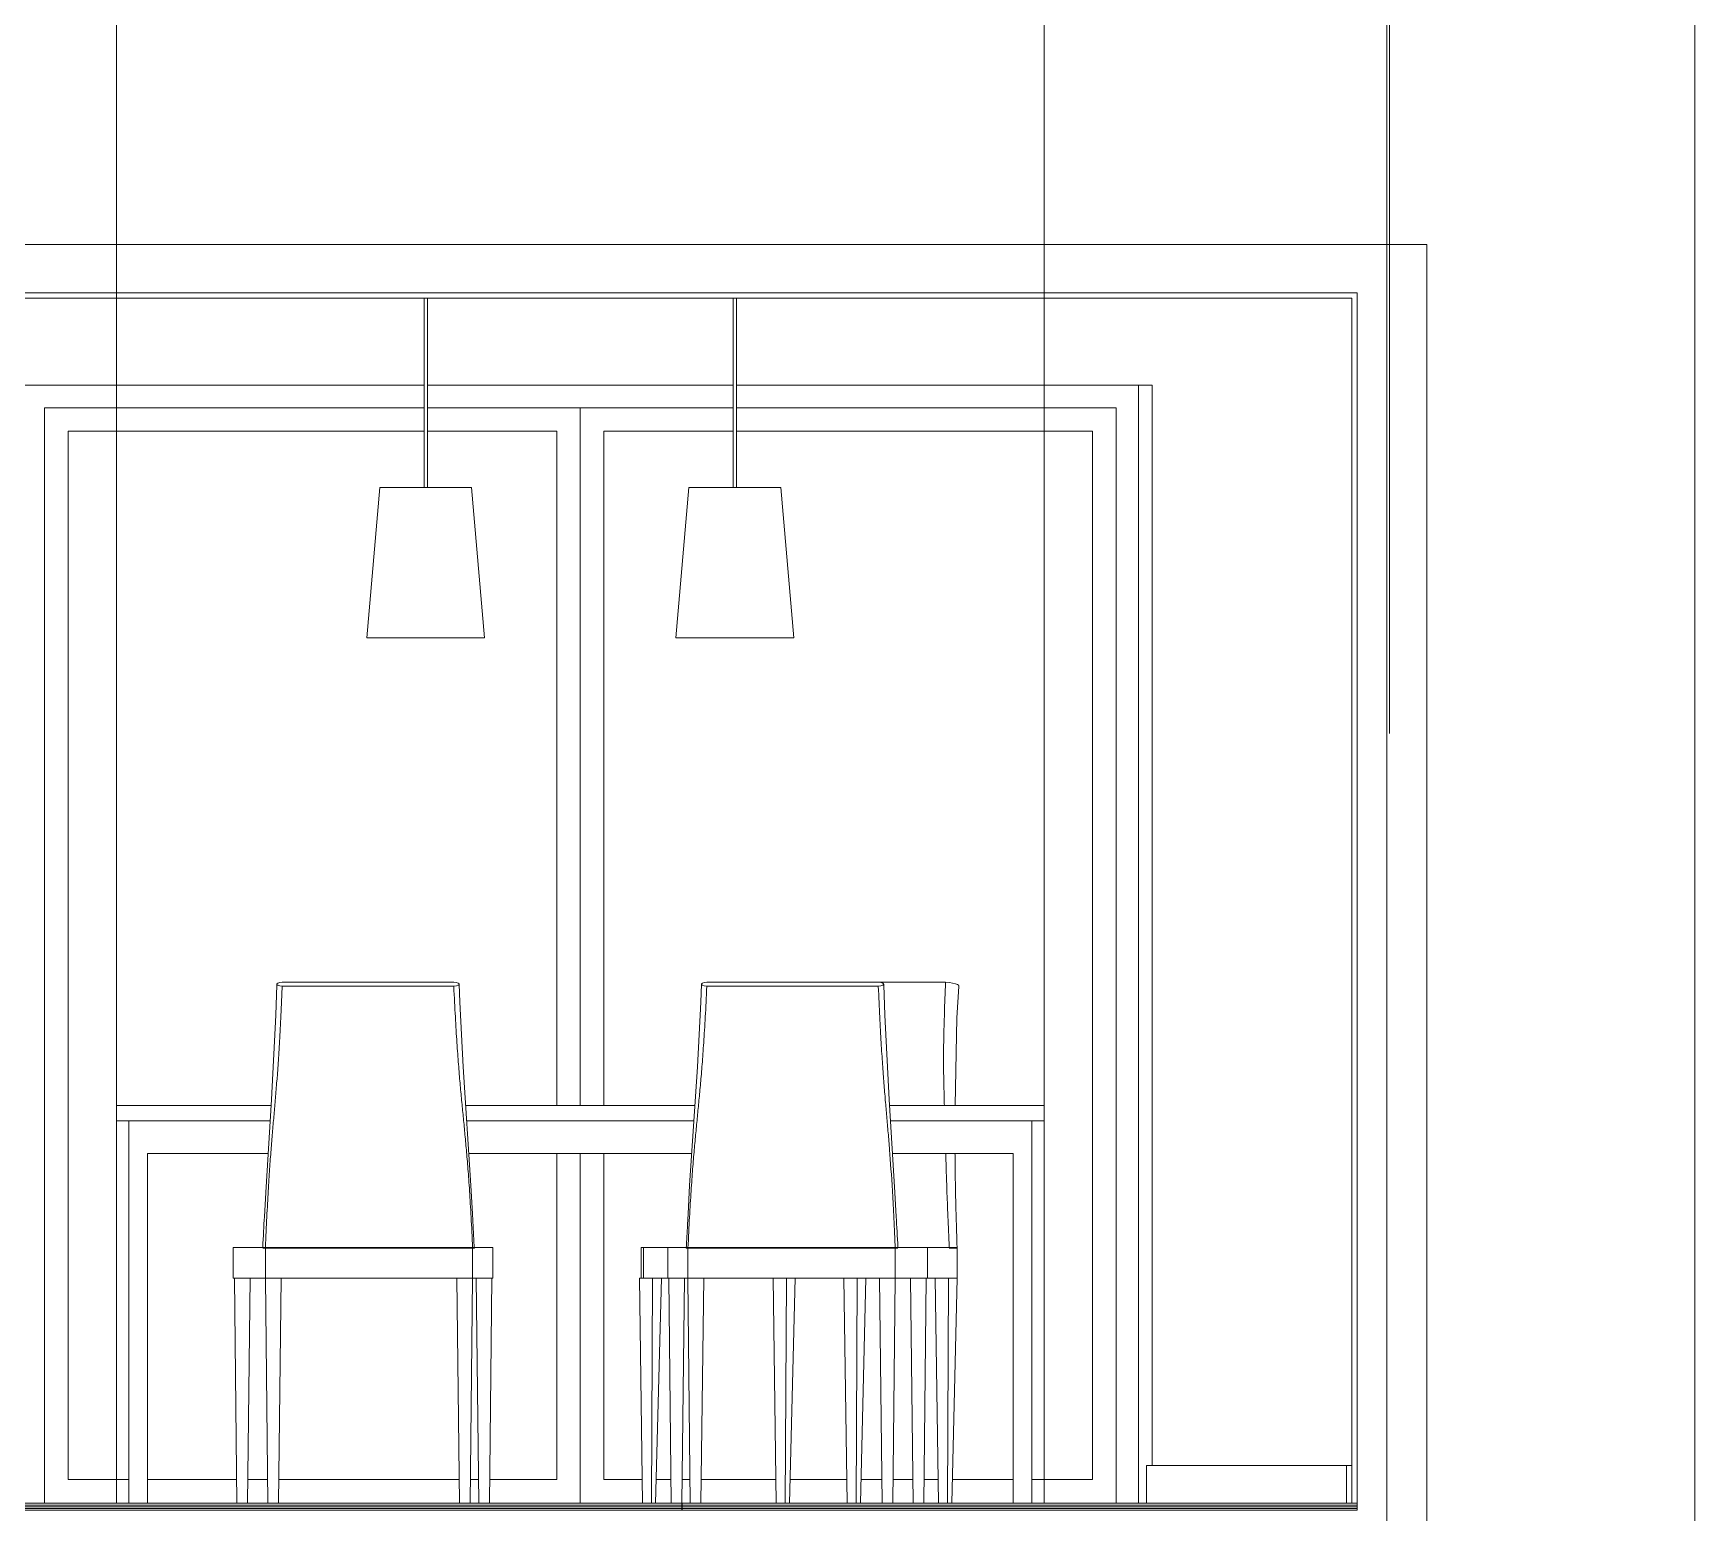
# Model space of a CAD drawing. Header units: centimetres. Extents: x -16179 to 12840, y -10704 to 3856.
# Drawn here: x -1884.7 to -1574.6, y -4025.6 to -3749.4 of the extents above; entities that cross this region are included whole.
import ezdxf

# ---------------------------------------------------------------- set-up
doc = ezdxf.new("R2010")
doc.units = ezdxf.units.CM
doc.header["$MEASUREMENT"] = 0
for name, color, linetype, lineweight in [('0_Num_Penna__7_Num_Penna__7', 7, 'Continuous', 18), ('A-FURN_Num_Penna__8_Num_Penna__8_Num_Penna__8_Num_Penna__8_Num_Penna__8_Num_Penna__8_Num_Penna__8_Num_Penna__8_Num_Penna__8_Num_Penna__8', 8, 'Continuous', 18), ('A-WALL-FULL_Num_Penna__1_Num_Penna__255_Num_Penna__255_Num_Penna__255_Num_Penna__255_Num_Penna__255_Num_Penna__255_Num_Penna__255_Num_Penna__255_Num_Penna__255', 255, 'Continuous', 18), ('A-WALL-FULL_Num_Penna__7_Num_Penna__7_Num_Penna__7_Num_Penna__7_Num_Penna__7_Num_Penna__7_Num_Penna__7_Num_Penna__7_Num_Penna__7_Num_Penna__7', 7, 'Continuous', 18), ('AA - linee quote_Num_Penna__1_Num_Penna__255_Num_Penna__255_Num_Penna__255_Num_Penna__255_Num_Penna__255_Num_Penna__255_Num_Penna__255_Num_Penna__20_Num_Penna__20', 20, 'Continuous', 18), ('AA - linee quote_Num_Penna__1_Num_Penna__255_Num_Penna__255_Num_Penna__255_Num_Penna__255_Num_Penna__255_Num_Penna__255_Num_Penna__255_Num_Penna__2_Num_Penna__2', 2, 'Continuous', 18), ('AA - linee quote_Num_Penna__1_Num_Penna__255_Num_Penna__255_Num_Penna__255_Num_Penna__255_Num_Penna__255_Num_Penna__255_Num_Penna__255_Num_Penna__4_Num_Penna__4', 4, 'Continuous', 18), ('AA - linee quote_Num_Penna__1_Num_Penna__255_Num_Penna__255_Num_Penna__255_Num_Penna__255_Num_Penna__255_Num_Penna__255_Num_Penna__255_Num_Penna__8_Num_Penna__8', 8, 'Continuous', 18), ('AA - linee quote_Num_Penna__3_Num_Penna__3_Num_Penna__3_Num_Penna__3_Num_Penna__3_Num_Penna__3_Num_Penna__3_Num_Penna__3_Num_Penna__3_Num_Penna__3', 3, 'Continuous', 18), ('AA - linee quote_Num_Penna__6_Num_Penna__6_Num_Penna__6_Num_Penna__6_Num_Penna__6_Num_Penna__6_Num_Penna__6_Num_Penna__6_Num_Penna__6_Num_Penna__6', 6, 'Continuous', 18), ('AA - pareti sezionate_Num_Penna__254_Num_Penna__7_Num_Penna__7_Num_Penna__7_Num_Penna__7_Num_Penna__7_Num_Penna__7_Num_Penna__7_Num_Penna__7_Num_Penna__7', 7, 'Continuous', 18), ('AA - pareti sezionate_Num_Penna__7_Num_Penna__254_Num_Penna__254_Num_Penna__254_Num_Penna__254_Num_Penna__254_Num_Penna__254_Num_Penna__254_Num_Penna__254_Num_Penna__254', 254, 'Continuous', 18), ('AA - pareti sezionate_Num_Penna__7_Num_Penna__7_Num_Penna__7_Num_Penna__7_Num_Penna__7_Num_Penna__7_Num_Penna__7_Num_Penna__7_Num_Penna__20_Num_Penna__20', 20, 'Continuous', 18), ('AA - pareti sezionate_Num_Penna__7_Num_Penna__7_Num_Penna__7_Num_Penna__7_Num_Penna__7_Num_Penna__7_Num_Penna__7_Num_Penna__7_Num_Penna__4_Num_Penna__4', 4, 'Continuous', 18), ('AA - pareti sezionate_Num_Penna__7_Num_Penna__7_Num_Penna__7_Num_Penna__7_Num_Penna__7_Num_Penna__7_Num_Penna__7_Num_Penna__7_Num_Penna__7_Num_Penna__7', 7, 'Continuous', 18), ('G-PLANOTM_Num_Penna__6_Num_Penna__6_Num_Penna__6', 6, 'Continuous', 18)]:
    doc.layers.add(name, color=color, linetype=linetype, lineweight=lineweight)

msp = doc.modelspace()

# ---------------------------------------------------------------- linework, layer by layer
at = {"layer": '0_Num_Penna__7_Num_Penna__7', "color": 7, "linetype": 'Continuous', "lineweight": 18, "flags": 128}
for points in [[(-1811.73, -3834.18), (-1811.1, -3834.18), (-1811.1, -3798.84), (-1811.73, -3798.84)], [(-1754.03, -3834.18), (-1753.4, -3834.18), (-1753.4, -3798.84), (-1754.03, -3798.84)], [(-1762.28, -3834.18), (-1764.71, -3862.23), (-1742.71, -3862.23), (-1745.14, -3834.18)]]:
    msp.add_lwpolyline(points, close=True, dxfattribs=at)
msp.add_lwpolyline([(-1811.73, -3834.18), (-1819.98, -3834.18), (-1822.41, -3862.23), (-1800.41, -3862.23), (-1802.84, -3834.18), (-1811.1, -3834.18)], dxfattribs=at)
at = {"layer": 'A-FURN_Num_Penna__8_Num_Penna__8_Num_Penna__8_Num_Penna__8_Num_Penna__8_Num_Penna__8_Num_Penna__8_Num_Penna__8_Num_Penna__8_Num_Penna__8', "color": 8, "linetype": 'Continuous', "lineweight": 18}
for p, q in [((-1863.22, -4023.78), (-1866.71, -4023.78)), ((-1842.38, -4023.78), (-1844.37, -4023.78)), ((-1838.81, -4023.78), (-1840.8, -4023.78)), ((-1805.05, -4023.78), (-1803.06, -4023.78)), ((-1801.48, -4023.78), (-1799.49, -4023.78)), ((-1763.64, -4023.78), (-1765.63, -4023.78)), ((-1760.08, -4023.78), (-1762.07, -4023.78)), ((-1726.31, -4023.78), (-1724.32, -4023.78))]:
    msp.add_line(p, q, dxfattribs=at)
at = {"layer": 'A-WALL-FULL_Num_Penna__1_Num_Penna__255_Num_Penna__255_Num_Penna__255_Num_Penna__255_Num_Penna__255_Num_Penna__255_Num_Penna__255_Num_Penna__255_Num_Penna__255', "color": 255, "linetype": 'Continuous', "lineweight": 18}
msp.add_line((-1701.91, -4023.78), (-1698.42, -4023.78), dxfattribs=at)
at = {"layer": 'A-WALL-FULL_Num_Penna__7_Num_Penna__7_Num_Penna__7_Num_Penna__7_Num_Penna__7_Num_Penna__7_Num_Penna__7_Num_Penna__7_Num_Penna__7_Num_Penna__7', "color": 7, "linetype": 'Continuous', "lineweight": 18}
msp.add_line((-1722.75, -4023.78), (-1720.76, -4023.78), dxfattribs=at)
at = {"layer": 'AA - linee quote_Num_Penna__1_Num_Penna__255_Num_Penna__255_Num_Penna__255_Num_Penna__255_Num_Penna__255_Num_Penna__255_Num_Penna__255_Num_Penna__20_Num_Penna__20', "color": 20, "linetype": 'Continuous', "lineweight": 18}
msp.add_line((-1639.56, -4016.78), (-1639.56, -4023.78), dxfattribs=at)
at = {"layer": 'AA - linee quote_Num_Penna__1_Num_Penna__255_Num_Penna__255_Num_Penna__255_Num_Penna__255_Num_Penna__255_Num_Penna__255_Num_Penna__255_Num_Penna__2_Num_Penna__2', "color": 2, "linetype": 'Continuous', "lineweight": 18}
for p, q in [((-1869.11, -3599.53), (-1869.11, -4023.78)), ((-1696.01, -3599.53), (-1696.01, -4023.78))]:
    msp.add_line(p, q, dxfattribs=at)
at = {"layer": 'AA - linee quote_Num_Penna__1_Num_Penna__255_Num_Penna__255_Num_Penna__255_Num_Penna__255_Num_Penna__255_Num_Penna__255_Num_Penna__255_Num_Penna__4_Num_Penna__4', "color": 4, "linetype": 'Continuous', "lineweight": 18}
for p, q in [((-1678.36, -3815.08), (-1678.36, -4023.78)), ((-1882.56, -3819.28), (-1882.56, -4023.78)), ((-1782.56, -3819.28), (-1782.56, -3949.54)), ((-1682.56, -3819.28), (-1682.56, -4023.78)), ((-1878.16, -3823.68), (-1878.16, -4019.38)), ((-1786.96, -3823.68), (-1786.96, -3949.54)), ((-1778.16, -3823.68), (-1778.16, -3949.54)), ((-1686.96, -3823.68), (-1686.96, -4019.38)), ((-1786.96, -3958.54), (-1786.96, -4019.38)), ((-1782.56, -3958.54), (-1782.56, -4023.78)), ((-1778.16, -3958.54), (-1778.16, -4019.38))]:
    msp.add_line(p, q, dxfattribs=at)
at = {"layer": 'AA - linee quote_Num_Penna__1_Num_Penna__255_Num_Penna__255_Num_Penna__255_Num_Penna__255_Num_Penna__255_Num_Penna__255_Num_Penna__255_Num_Penna__8_Num_Penna__8', "color": 8, "linetype": 'Continuous', "lineweight": 18}
for p, q in [((-1811.73, -3815.08), (-1889.26, -3815.08)), ((-1754.03, -3815.08), (-1811.1, -3815.08)), ((-1678.36, -3815.08), (-1753.4, -3815.08)), ((-1678.36, -3815.08), (-1675.86, -3815.08)), ((-1675.86, -3815.08), (-1675.86, -4016.78))]:
    msp.add_line(p, q, dxfattribs=at)
at = {"layer": 'AA - linee quote_Num_Penna__3_Num_Penna__3_Num_Penna__3_Num_Penna__3_Num_Penna__3_Num_Penna__3_Num_Penna__3_Num_Penna__3_Num_Penna__3_Num_Penna__3', "color": 3, "linetype": 'Continuous', "lineweight": 18}
for p, q in [((-1631.56, -2633.11), (-1631.56, -3880.11)), ((-1632.06, -4184.05), (-1632.06, -3710.49))]:
    msp.add_line(p, q, dxfattribs=at)
at = {"layer": 'AA - linee quote_Num_Penna__6_Num_Penna__6_Num_Penna__6_Num_Penna__6_Num_Penna__6_Num_Penna__6_Num_Penna__6_Num_Penna__6_Num_Penna__6_Num_Penna__6', "color": 6, "linetype": 'Continuous', "lineweight": 18}
msp.add_line((-1574.56, -3082.38), (-1574.56, -4184.05), dxfattribs=at)
at = {"layer": 'AA - pareti sezionate_Num_Penna__254_Num_Penna__7_Num_Penna__7_Num_Penna__7_Num_Penna__7_Num_Penna__7_Num_Penna__7_Num_Penna__7_Num_Penna__7_Num_Penna__7', "color": 7, "linetype": 'Continuous', "lineweight": 18}
for p, q in [((-1763.59, -4025.08), (-1763.59, -4023.78)), ((-1763.56, -4025.08), (-1763.56, -4023.78)), ((-1763.54, -4025.08), (-1763.54, -4023.78))]:
    msp.add_line(p, q, dxfattribs=at)
at = {"layer": 'AA - pareti sezionate_Num_Penna__7_Num_Penna__254_Num_Penna__254_Num_Penna__254_Num_Penna__254_Num_Penna__254_Num_Penna__254_Num_Penna__254_Num_Penna__254_Num_Penna__254', "color": 254, "linetype": 'Continuous', "lineweight": 18, "flags": 128}
for points in [[(-2289.56, -4024.18), (-1763.59, -4024.18)], [(-1763.54, -4024.18), (-1637.56, -4024.18)]]:
    msp.add_lwpolyline(points, dxfattribs=at)
at = {"layer": 'AA - pareti sezionate_Num_Penna__7_Num_Penna__7_Num_Penna__7_Num_Penna__7_Num_Penna__7_Num_Penna__7_Num_Penna__7_Num_Penna__7_Num_Penna__20_Num_Penna__20', "color": 20, "linetype": 'Continuous', "lineweight": 18}
msp.add_line((-1676.86, -4023.78), (-1676.86, -4016.78), dxfattribs=at)
at = {"layer": 'AA - pareti sezionate_Num_Penna__7_Num_Penna__7_Num_Penna__7_Num_Penna__7_Num_Penna__7_Num_Penna__7_Num_Penna__7_Num_Penna__7_Num_Penna__20_Num_Penna__20', "color": 20, "linetype": 'Continuous', "lineweight": 18, "flags": 128}
msp.add_lwpolyline([(-1676.86, -4016.78), (-1638.56, -4016.78)], dxfattribs=at)
at = {"layer": 'AA - pareti sezionate_Num_Penna__7_Num_Penna__7_Num_Penna__7_Num_Penna__7_Num_Penna__7_Num_Penna__7_Num_Penna__7_Num_Penna__7_Num_Penna__4_Num_Penna__4', "color": 4, "linetype": 'Continuous', "lineweight": 18, "flags": 128}
for points in [[(-1882.56, -3819.28), (-1811.73, -3819.28)], [(-1811.1, -3819.28), (-1754.03, -3819.28)], [(-1753.4, -3819.28), (-1682.56, -3819.28)], [(-1878.16, -3823.68), (-1811.73, -3823.68)], [(-1811.1, -3823.68), (-1786.96, -3823.68)], [(-1778.16, -3823.68), (-1754.03, -3823.68)], [(-1753.4, -3823.68), (-1686.96, -3823.68)], [(-1878.16, -4019.38), (-1866.84, -4019.38)], [(-1863.34, -4019.38), (-1846.72, -4019.38)], [(-1844.63, -4019.38), (-1840.94, -4019.38)], [(-1838.84, -4019.38), (-1805.13, -4019.38)], [(-1803.04, -4019.38), (-1801.56, -4019.38)], [(-1799.47, -4019.38), (-1786.96, -4019.38)], [(-1778.16, -4019.38), (-1771.03, -4019.38)], [(-1768.38, -4019.38), (-1765.65, -4019.38)], [(-1763.55, -4019.38), (-1762.08, -4019.38)], [(-1759.98, -4019.38), (-1746.08, -4019.38)], [(-1743.43, -4019.38), (-1732.82, -4019.38)], [(-1730.17, -4019.38), (-1726.27, -4019.38)], [(-1724.18, -4019.38), (-1720.49, -4019.38)], [(-1718.39, -4019.38), (-1715.78, -4019.38)], [(-1713.13, -4019.38), (-1701.77, -4019.38)], [(-1698.28, -4019.38), (-1686.96, -4019.38)]]:
    msp.add_lwpolyline(points, dxfattribs=at)
at = {"layer": 'AA - pareti sezionate_Num_Penna__7_Num_Penna__7_Num_Penna__7_Num_Penna__7_Num_Penna__7_Num_Penna__7_Num_Penna__7_Num_Penna__7_Num_Penna__7_Num_Penna__7', "color": 7, "linetype": 'Continuous', "lineweight": 18}
for p, q in [((-1927.07, -3788.84), (-1624.56, -3788.84)), ((-1624.56, -3788.84), (-1624.56, -4054.02)), ((-2289.56, -3797.84), (-1637.56, -3797.84)), ((-1637.56, -3797.84), (-1637.56, -4025.08)), ((-1926.56, -3798.84), (-1638.56, -3798.84)), ((-1638.56, -3798.84), (-1638.56, -4023.78))]:
    msp.add_line(p, q, dxfattribs=at)
at = {"layer": 'AA - pareti sezionate_Num_Penna__7_Num_Penna__7_Num_Penna__7_Num_Penna__7_Num_Penna__7_Num_Penna__7_Num_Penna__7_Num_Penna__7_Num_Penna__7_Num_Penna__7', "color": 7, "linetype": 'Continuous', "lineweight": 18, "flags": 128}
for points in [[(-2289.56, -4023.78), (-1637.56, -4023.78)], [(-2289.56, -4024.48), (-1637.56, -4024.48)], [(-2289.56, -4024.78), (-1637.56, -4024.78)], [(-2289.56, -4025.08), (-1637.56, -4025.08)]]:
    msp.add_lwpolyline(points, dxfattribs=at)
at = {"layer": 'G-PLANOTM_Num_Penna__6_Num_Penna__6_Num_Penna__6', "color": 6, "linetype": 'Continuous', "lineweight": 18}
for p, q in [((-1839.17, -3926.97), (-1838.99, -3927.1)), ((-1838.99, -3927.1), (-1838.66, -3927.2)), ((-1806.18, -3926.53), (-1838.18, -3926.53)), ((-1838.18, -3927.3), (-1806.18, -3927.3)), ((-1759.93, -3926.97), (-1759.76, -3927.1)), ((-1726.94, -3926.53), (-1758.94, -3926.53)), ((-1758.94, -3927.3), (-1726.94, -3927.3)), ((-1726.94, -3926.53), (-1714.37, -3926.53)), ((-1713.68, -3926.62), (-1713.07, -3926.73)), ((-1869.11, -3949.54), (-1840.27, -3949.54)), ((-1869.11, -3949.54), (-1869.11, -3952.43)), ((-1803.96, -3949.54), (-1761.16, -3949.54)), ((-1724.85, -3949.54), (-1696.01, -3949.54)), ((-1696.01, -3952.43), (-1696.01, -3949.54)), ((-1840.46, -3952.43), (-1869.11, -3952.43)), ((-1866.84, -4023.78), (-1866.84, -3952.43)), ((-1761.37, -3952.43), (-1803.75, -3952.43)), ((-1696.01, -3952.43), (-1724.66, -3952.43)), ((-1698.28, -4023.78), (-1698.28, -3952.43)), ((-1863.35, -3958.54), (-1840.85, -3958.54)), ((-1863.34, -4023.78), (-1863.34, -3958.54)), ((-1803.32, -3958.54), (-1761.79, -3958.54)), ((-1724.27, -3958.54), (-1701.77, -3958.54)), ((-1701.77, -3958.54), (-1701.77, -4023.78)), ((-1847.36, -3976.07), (-1847.36, -3981.78)), ((-1847.35, -3976.07), (-1847.34, -3976.07)), ((-1847.34, -3976.07), (-1841.33, -3976.07)), ((-1847.34, -3981.78), (-1847.34, -3976.07)), ((-1841.33, -3976.21), (-1841.83, -3976.21)), ((-1802.65, -3976.21), (-1841.33, -3976.21)), ((-1841.33, -3976.21), (-1841.33, -3981.78)), ((-1841.32, -3976.07), (-1802.65, -3976.07)), ((-1802.65, -3976.07), (-1802.65, -3976.07)), ((-1802.65, -3976.07), (-1802.34, -3976.07)), ((-1802.65, -3976.07), (-1802.65, -3976.21)), ((-1802.33, -3976.21), (-1802.65, -3976.21)), ((-1802.65, -3976.21), (-1802.65, -3981.78)), ((-1802.44, -3976.07), (-1802.43, -3976.07)), ((-1802.34, -3976.07), (-1798.9, -3976.07)), ((-1798.9, -3981.78), (-1798.9, -3976.07)), ((-1798.9, -3976.07), (-1798.9, -3976.07)), ((-1771.21, -3976.07), (-1771.21, -3981.78)), ((-1771.2, -3976.07), (-1771.13, -3976.07)), ((-1771.13, -3976.07), (-1770.76, -3976.07)), ((-1770.76, -3976.07), (-1766.21, -3976.07)), ((-1770.76, -3976.07), (-1770.76, -3981.78)), ((-1766.22, -3976.07), (-1766.22, -3981.78)), ((-1766.22, -3976.07), (-1766.21, -3976.07)), ((-1766.21, -3976.07), (-1762.78, -3976.07)), ((-1762.47, -3976.21), (-1762.78, -3976.21)), ((-1762.73, -3976.07), (-1762.66, -3976.07)), ((-1762.66, -3976.07), (-1762.47, -3976.07)), ((-1762.47, -3976.07), (-1762.46, -3976.07)), ((-1762.47, -3976.21), (-1762.47, -3976.07)), ((-1723.79, -3976.21), (-1762.47, -3976.21)), ((-1762.47, -3981.78), (-1762.47, -3976.21)), ((-1762.46, -3976.07), (-1723.79, -3976.07)), ((-1723.79, -3976.07), (-1723.79, -3976.07)), ((-1723.79, -3976.07), (-1717.77, -3976.07)), ((-1723.79, -3976.21), (-1723.79, -3976.07)), ((-1723.29, -3976.21), (-1723.79, -3976.21)), ((-1723.79, -3981.78), (-1723.79, -3976.21)), ((-1717.77, -3976.07), (-1717.77, -3976.07)), ((-1717.77, -3976.07), (-1717.77, -3981.78)), ((-1717.77, -3976.07), (-1713.18, -3976.07)), ((-1717.76, -3981.78), (-1717.76, -3976.07)), ((-1712.24, -3976.21), (-1713.7, -3976.21)), ((-1713.16, -3976.07), (-1712.25, -3976.07)), ((-1712.24, -3976.07), (-1712.24, -3976.07)), ((-1712.24, -3976.07), (-1712.24, -3981.78)), ((-1847.34, -3981.78), (-1847.35, -3981.78)), ((-1847.11, -3981.78), (-1847.34, -3981.78)), ((-1841.33, -3981.78), (-1847.11, -3981.78)), ((-1846.67, -4023.78), (-1847.11, -3981.78)), ((-1844.17, -3981.78), (-1844.68, -4023.78)), ((-1802.65, -3981.78), (-1841.33, -3981.78)), ((-1841.33, -3981.78), (-1838.39, -3981.78)), ((-1840.89, -4023.78), (-1841.33, -3981.78)), ((-1838.39, -3981.78), (-1838.9, -4023.78)), ((-1805.08, -4023.78), (-1805.59, -3981.78)), ((-1805.59, -3981.78), (-1802.65, -3981.78)), ((-1802.65, -3981.78), (-1803.09, -4023.78)), ((-1798.9, -3981.78), (-1802.65, -3981.78)), ((-1801.51, -4023.78), (-1802.02, -3981.78)), ((-1799.08, -3981.78), (-1799.51, -4023.78)), ((-1798.9, -3981.78), (-1798.9, -3981.78)), ((-1771.54, -3981.78), (-1769.06, -3981.78)), ((-1771.54, -3981.78), (-1770.97, -4023.78)), ((-1766.21, -3981.78), (-1770.76, -3981.78)), ((-1769.06, -3981.78), (-1769.29, -4023.78)), ((-1768.5, -4023.78), (-1767.43, -3981.78)), ((-1766.21, -3981.78), (-1766.22, -3981.78)), ((-1762.47, -3981.78), (-1766.21, -3981.78)), ((-1765.6, -4023.78), (-1766.04, -3981.78)), ((-1763.1, -3981.78), (-1763.61, -4023.78)), ((-1723.79, -3981.78), (-1762.47, -3981.78)), ((-1762.47, -3981.78), (-1759.53, -3981.78)), ((-1762.03, -4023.78), (-1762.47, -3981.78)), ((-1759.53, -3981.78), (-1760.04, -4023.78)), ((-1746.59, -3981.78), (-1746.02, -4023.78)), ((-1744.1, -3981.78), (-1744.33, -4023.78)), ((-1743.54, -4023.78), (-1742.48, -3981.78)), ((-1732.76, -4023.78), (-1733.39, -3981.78)), ((-1731.07, -4023.78), (-1730.9, -3981.78)), ((-1730.28, -4023.78), (-1729.28, -3981.78)), ((-1726.22, -4023.78), (-1726.73, -3981.78)), ((-1726.73, -3981.78), (-1723.79, -3981.78)), ((-1723.79, -3981.78), (-1724.22, -4023.78)), ((-1718, -3981.78), (-1723.79, -3981.78)), ((-1720.43, -4023.78), (-1720.94, -3981.78)), ((-1718, -3981.78), (-1718.44, -4023.78)), ((-1717.77, -3981.78), (-1718, -3981.78)), ((-1717.77, -3981.78), (-1717.77, -3981.78)), ((-1712.24, -3981.78), (-1717.77, -3981.78)), ((-1715.71, -4023.78), (-1716.34, -3981.78)), ((-1714.03, -4023.78), (-1713.86, -3981.78)), ((-1713.24, -4023.78), (-1712.24, -3981.78)), ((-1844.68, -4023.78), (-1846.67, -4023.78)), ((-1838.9, -4023.78), (-1840.89, -4023.78)), ((-1803.09, -4023.78), (-1805.08, -4023.78)), ((-1799.51, -4023.78), (-1801.51, -4023.78)), ((-1769.29, -4023.78), (-1770.97, -4023.78)), ((-1768.5, -4023.78), (-1769.29, -4023.78)), ((-1763.61, -4023.78), (-1765.6, -4023.78)), ((-1760.04, -4023.78), (-1762.03, -4023.78)), ((-1744.33, -4023.78), (-1746.02, -4023.78)), ((-1743.54, -4023.78), (-1744.33, -4023.78)), ((-1731.07, -4023.78), (-1732.76, -4023.78)), ((-1730.28, -4023.78), (-1731.07, -4023.78)), ((-1724.22, -4023.78), (-1726.22, -4023.78)), ((-1718.44, -4023.78), (-1720.43, -4023.78)), ((-1714.03, -4023.78), (-1715.71, -4023.78)), ((-1713.24, -4023.78), (-1714.03, -4023.78)), ((-1701.77, -4023.54), (-1701.77, -4023.54))]:
    msp.add_line(p, q, dxfattribs=at)
at = {"layer": 'G-PLANOTM_Num_Penna__6_Num_Penna__6_Num_Penna__6', "color": 6, "linetype": 'Continuous', "lineweight": 18, "flags": 128}
for points in [[(-1841.52, -3970.32), (-1841.26, -3965.77), (-1840.2, -3948.44), (-1839.39, -3932.71), (-1839.19, -3927.01), (-1839.19, -3926.91)], [(-1838.18, -3926.53), (-1838.66, -3926.62), (-1838.99, -3926.73), (-1839.17, -3926.85), (-1839.17, -3926.97)], [(-1838.66, -3927.2), (-1838.18, -3927.3)], [(-1805.18, -3926.97), (-1805.18, -3926.85), (-1805.36, -3926.73), (-1805.69, -3926.62), (-1806.18, -3926.53)], [(-1806.18, -3927.3), (-1805.69, -3927.2), (-1805.36, -3927.1)], [(-1805.36, -3927.1), (-1805.18, -3926.97)], [(-1802.34, -3976.02), (-1802.68, -3969.79), (-1802.96, -3964.49), (-1804.45, -3942.33), (-1805.04, -3930.24), (-1805.16, -3926.91)], [(-1762.55, -3971.86), (-1762.43, -3969.79), (-1762.15, -3964.49), (-1760.67, -3942.33), (-1760.08, -3930.24), (-1759.95, -3926.91)], [(-1758.94, -3926.53), (-1759.42, -3926.62), (-1759.76, -3926.73), (-1759.93, -3926.85), (-1759.93, -3926.97)], [(-1759.76, -3927.1), (-1759.42, -3927.2), (-1758.94, -3927.3)], [(-1725.95, -3926.97), (-1725.95, -3926.85), (-1726.12, -3926.73), (-1726.46, -3926.62), (-1726.94, -3926.53)], [(-1726.94, -3927.3), (-1726.46, -3927.2)], [(-1726.46, -3927.2), (-1726.12, -3927.1)], [(-1726.12, -3927.1), (-1725.95, -3926.97)], [(-1723.59, -3970.32), (-1723.85, -3965.77), (-1724.92, -3948.44), (-1725.72, -3932.71), (-1725.92, -3927.01), (-1725.92, -3926.91)], [(-1714.37, -3926.53), (-1713.68, -3926.62)], [(-1713.07, -3926.73), (-1712.56, -3926.85), (-1712.18, -3926.97), (-1711.96, -3927.1), (-1711.92, -3927.2)], [(-1712.61, -3949.54), (-1712.27, -3933.2), (-1711.92, -3927.33), (-1711.91, -3927.18)]]:
    msp.add_lwpolyline(points, dxfattribs=at)
at = {"layer": 'G-PLANOTM_Num_Penna__6_Num_Penna__6_Num_Penna__6', "color": 6, "linetype": 'Continuous', "lineweight": 18}
for points, knots in [([(-1838.18, -3927.3), (-1838.35, -3931.44), (-1838.53, -3934.86), (-1838.7, -3937.79), (-1838.88, -3940.73), (-1839.05, -3943.17), (-1839.23, -3945.39), (-1839.31, -3946.5), (-1839.4, -3947.55), (-1839.49, -3948.58), (-1839.58, -3949.61), (-1839.66, -3950.61), (-1839.75, -3951.61), (-1839.84, -3952.62), (-1839.93, -3953.62), (-1840.02, -3954.65), (-1840.1, -3955.68), (-1840.19, -3956.74), (-1840.28, -3957.86), (-1840.37, -3958.98), (-1840.45, -3960.15), (-1840.54, -3961.42), (-1840.63, -3962.69), (-1840.72, -3964.06), (-1840.8, -3965.54)], [0, 0, 0, 0, 1, 1, 1, 2, 2, 2, 3, 3, 3, 4, 4, 4, 5, 5, 5, 6, 6, 6, 7, 7, 7, 8, 8, 8, 8]), ([(-1803.53, -3961.42), (-1803.63, -3960.15), (-1803.72, -3958.98), (-1803.82, -3957.86), (-1803.92, -3956.74), (-1804.02, -3955.68), (-1804.12, -3954.65), (-1804.21, -3953.62), (-1804.31, -3952.62), (-1804.41, -3951.61), (-1804.51, -3950.61), (-1804.61, -3949.61), (-1804.71, -3948.58), (-1804.8, -3947.55), (-1804.9, -3946.5), (-1805, -3945.39), (-1805.1, -3944.28), (-1805.2, -3943.12), (-1805.29, -3941.86), (-1805.39, -3940.6), (-1805.49, -3939.26), (-1805.59, -3937.79), (-1805.69, -3936.33), (-1805.78, -3934.74), (-1805.88, -3933), (-1805.98, -3931.26), (-1806.08, -3929.37), (-1806.18, -3927.3)], [0, 0, 0, 0, 1, 1, 1, 2, 2, 2, 3, 3, 3, 4, 4, 4, 5, 5, 5, 6, 6, 6, 7, 7, 7, 8, 8, 8, 9, 9, 9, 9]), ([(-1758.94, -3927.3), (-1759.04, -3929.37), (-1759.14, -3931.26), (-1759.23, -3933), (-1759.33, -3934.74), (-1759.43, -3936.33), (-1759.53, -3937.79), (-1759.63, -3939.26), (-1759.72, -3940.6), (-1759.82, -3941.86), (-1759.92, -3943.12), (-1760.02, -3944.28), (-1760.12, -3945.39), (-1760.21, -3946.5), (-1760.31, -3947.55), (-1760.41, -3948.58), (-1760.51, -3949.61), (-1760.61, -3950.61), (-1760.7, -3951.61), (-1760.8, -3952.62), (-1760.9, -3953.62), (-1761, -3954.65), (-1761.1, -3955.68), (-1761.19, -3956.74), (-1761.29, -3957.86), (-1761.39, -3958.98), (-1761.49, -3960.15), (-1761.59, -3961.42)], [0, 0, 0, 0, 1, 1, 1, 2, 2, 2, 3, 3, 3, 4, 4, 4, 5, 5, 5, 6, 6, 6, 7, 7, 7, 8, 8, 8, 9, 9, 9, 9]), ([(-1724.31, -3965.54), (-1724.49, -3962.57), (-1724.66, -3960.09), (-1724.84, -3957.86), (-1724.92, -3956.74), (-1725.01, -3955.68), (-1725.1, -3954.65), (-1725.19, -3953.62), (-1725.27, -3952.62), (-1725.36, -3951.61), (-1725.45, -3950.61), (-1725.54, -3949.61), (-1725.63, -3948.58), (-1725.71, -3947.55), (-1725.8, -3946.5), (-1725.89, -3945.39), (-1725.98, -3944.28), (-1726.06, -3943.12), (-1726.15, -3941.86), (-1726.24, -3940.6), (-1726.33, -3939.26), (-1726.41, -3937.79), (-1726.5, -3936.33), (-1726.59, -3934.74), (-1726.68, -3933), (-1726.76, -3931.26), (-1726.85, -3929.37), (-1726.94, -3927.3)], [0, 0, 0, 0, 1, 1, 1, 2, 2, 2, 3, 3, 3, 4, 4, 4, 5, 5, 5, 6, 6, 6, 7, 7, 7, 8, 8, 8, 9, 9, 9, 9]), ([(-1714.61, -3949.55), (-1714.62, -3949.07), (-1714.64, -3948.59), (-1714.65, -3948.09), (-1714.68, -3947.05), (-1714.7, -3945.95), (-1714.72, -3944.87)], [0, 0, 0, 0, 1, 1, 1, 2, 2, 2, 2]), ([(-1712.63, -3958.51), (-1712.62, -3959.43), (-1712.61, -3960.39), (-1712.6, -3961.42), (-1712.58, -3962.7), (-1712.56, -3964.1), (-1712.53, -3965.54)], [0, 0, 0, 0, 1, 1, 1, 2, 2, 2, 2]), ([(-1840.8, -3965.54), (-1840.89, -3967.03), (-1840.98, -3968.64), (-1841.07, -3970.41), (-1841.15, -3972.14), (-1841.24, -3974.02), (-1841.32, -3976.06)], [0, 0, 0, 0, 1, 1, 1, 2, 2, 2, 2]), ([(-1713.71, -3976.06), (-1713.8, -3973.98), (-1713.88, -3972.08), (-1713.95, -3970.32), (-1714.03, -3968.52), (-1714.09, -3966.88), (-1714.14, -3965.35)], [0, 0, 0, 0, 1, 1, 1, 2, 2, 2, 2])]:
    msp.add_open_spline(points, degree=3, knots=knots, dxfattribs=at)
for points in [[(-1714.6, -3932.3), (-1714.55, -3930.54), (-1714.47, -3928.62), (-1714.37, -3926.53)], [(-1714.73, -3937.15), (-1714.7, -3935.67), (-1714.64, -3933.89), (-1714.6, -3932.3)], [(-1714.76, -3941.29), (-1714.76, -3940.01), (-1714.76, -3938.74), (-1714.73, -3937.15)], [(-1714.72, -3944.87), (-1714.74, -3943.75), (-1714.77, -3942.66), (-1714.76, -3941.29)], [(-1714.28, -3961.12), (-1714.31, -3960.2), (-1714.33, -3959.33), (-1714.36, -3958.49)], [(-1803.23, -3965.54), (-1803.33, -3964.06), (-1803.43, -3962.69), (-1803.53, -3961.42)], [(-1761.59, -3961.42), (-1761.68, -3962.69), (-1761.78, -3963.95), (-1761.88, -3965.54)], [(-1714.14, -3965.35), (-1714.2, -3963.83), (-1714.24, -3962.43), (-1714.28, -3961.12)], [(-1802.65, -3976.21), (-1802.84, -3971.99), (-1803.04, -3968.52), (-1803.23, -3965.54)], [(-1761.88, -3965.54), (-1762.08, -3968.52), (-1762.27, -3971.99), (-1762.47, -3976.21)], [(-1723.79, -3976.06), (-1723.96, -3971.91), (-1724.14, -3968.48), (-1724.31, -3965.54)], [(-1712.53, -3965.54), (-1712.5, -3967.03), (-1712.47, -3968.56), (-1712.41, -3970.41)], [(-1841.82, -3976.06), (-1841.72, -3973.98), (-1841.62, -3972.08), (-1841.52, -3970.32)], [(-1762.78, -3976.21), (-1762.71, -3974.66), (-1762.63, -3973.22), (-1762.55, -3971.86)], [(-1723.59, -3970.32), (-1723.49, -3972.08), (-1723.39, -3973.99), (-1723.29, -3976.06)], [(-1712.41, -3970.41), (-1712.37, -3972.14), (-1712.31, -3974.02), (-1712.24, -3976.06)], [(-1802.34, -3976.02), (-1802.34, -3976.08), (-1802.33, -3976.14), (-1802.33, -3976.21)]]:
    msp.add_open_spline(points, degree=3, dxfattribs=at)

doc.saveas('drawing.dxf')
